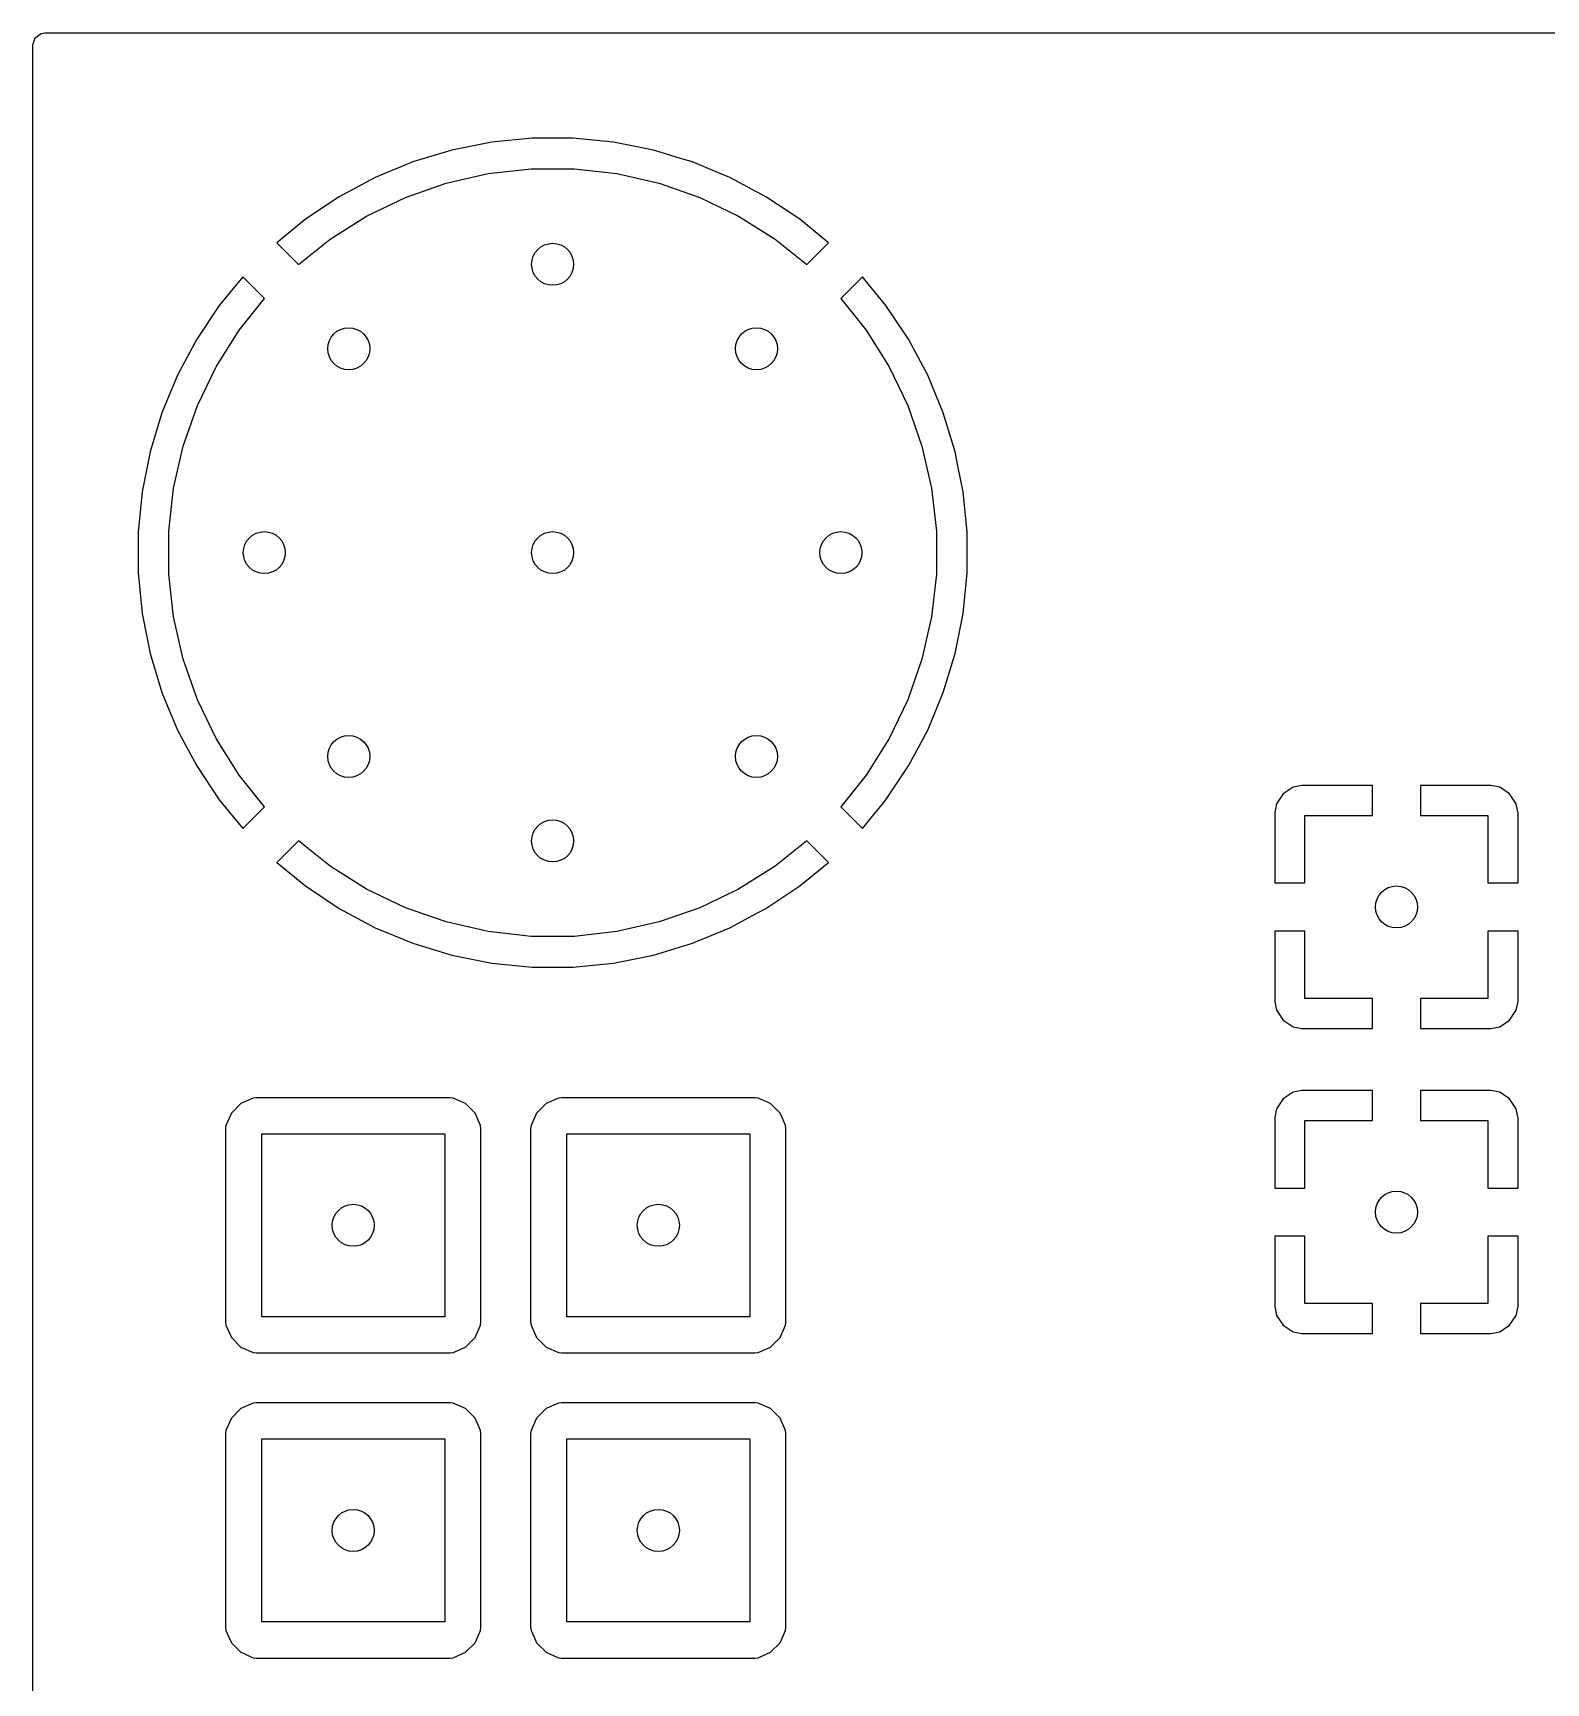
# Model space of a CAD drawing. Extents: x 0.23 to 2.17, y 0.23 to 2.17.
# Drawn here: x 0.23 to 0.726, y 1.63 to 2.17 of the extents above; entities that cross this region are included whole.
import ezdxf

# ---------------------------------------------------------------- set-up
doc = ezdxf.new("R2010")
doc.units = 0
doc.header["$MEASUREMENT"] = 0
doc.layers.add('BLACK', color=7, linetype='CONTINUOUS')

msp = doc.modelspace()

# ---------------------------------------------------------------- linework, layer by layer
at = {"layer": 'BLACK', "linetype": 'CONTINUOUS'}
for p, q in [((0.2297, 2.1664), (0.23045, 2.16869)), ((0.23045, 2.16869), (0.2324, 2.1701)), ((0.2324, 2.1701), (0.2336, 2.1703)), ((0.2336, 2.1703), (2.1664, 2.1703)), ((0.2297, 2.00667), (0.2297, 2.1664)), ((0.36696, 2.13192), (0.35419, 2.12804)), ((0.38005, 2.13452), (0.36696, 2.13192)), ((0.39333, 2.13583), (0.38005, 2.13452)), ((0.40667, 2.13583), (0.39333, 2.13583)), ((0.41995, 2.13452), (0.40667, 2.13583)), ((0.43304, 2.13192), (0.41995, 2.13452)), ((0.41995, 2.13452), (0.41995, 2.13452)), ((0.44265, 2.129), (0.43304, 2.13192)), ((0.35419, 2.12804), (0.34186, 2.12293)), ((0.3789, 2.1242), (0.39294, 2.12579)), ((0.39294, 2.12579), (0.40706, 2.12579)), ((0.40706, 2.12579), (0.4211, 2.1242)), ((0.44581, 2.12804), (0.44265, 2.129)), ((0.45173, 2.12559), (0.44581, 2.12804)), ((0.45814, 2.12293), (0.45173, 2.12559)), ((0.34186, 2.12293), (0.33009, 2.11664)), ((0.34186, 2.12293), (0.34186, 2.12293)), ((0.35179, 2.11639), (0.36512, 2.12106)), ((0.36512, 2.12106), (0.3789, 2.1242)), ((0.4211, 2.1242), (0.43488, 2.12106)), ((0.43488, 2.12106), (0.44821, 2.11639)), ((0.46991, 2.11664), (0.45814, 2.12293)), ((0.45814, 2.12293), (0.45814, 2.12293)), ((0.33009, 2.11664), (0.31899, 2.10923)), ((0.33906, 2.11026), (0.35179, 2.11639)), ((0.44821, 2.11639), (0.46094, 2.11026)), ((0.48101, 2.10923), (0.46991, 2.11664)), ((0.31899, 2.10923), (0.30961, 2.10153)), ((0.3271, 2.10275), (0.33906, 2.11026)), ((0.46094, 2.11026), (0.4729, 2.10275)), ((0.49039, 2.10153), (0.48101, 2.10923)), ((0.30961, 2.10153), (0.31669, 2.09445)), ((0.31669, 2.09445), (0.3271, 2.10275)), ((0.4729, 2.10275), (0.48331, 2.09445)), ((0.48331, 2.09445), (0.49039, 2.10153)), ((0.29847, 2.09039), (0.29077, 2.08101)), ((0.30555, 2.08331), (0.29847, 2.09039)), ((0.50153, 2.09039), (0.49445, 2.08331)), ((0.50243, 2.0893), (0.50153, 2.09039)), ((0.50923, 2.08101), (0.50243, 2.0893)), ((0.29725, 2.0729), (0.30555, 2.08331)), ((0.49445, 2.08331), (0.50275, 2.0729)), ((0.29077, 2.08101), (0.28336, 2.06991)), ((0.51664, 2.06991), (0.50923, 2.08101)), ((0.28974, 2.06094), (0.29725, 2.0729)), ((0.50275, 2.0729), (0.51026, 2.06094)), ((0.28336, 2.06991), (0.27707, 2.05814)), ((0.52293, 2.05814), (0.51664, 2.06991)), ((0.28361, 2.04821), (0.28974, 2.06094)), ((0.51026, 2.06094), (0.51639, 2.04821)), ((0.27707, 2.05814), (0.27196, 2.04581)), ((0.27707, 2.05814), (0.27707, 2.05814)), ((0.52804, 2.04581), (0.52293, 2.05814)), ((0.52293, 2.05814), (0.52293, 2.05814)), ((0.27196, 2.04581), (0.26808, 2.03304)), ((0.27894, 2.03488), (0.28361, 2.04821)), ((0.51639, 2.04821), (0.52106, 2.03488)), ((0.53192, 2.03304), (0.52804, 2.04581)), ((0.2758, 2.0211), (0.27894, 2.03488)), ((0.52106, 2.03488), (0.5242, 2.0211)), ((0.26808, 2.03304), (0.26548, 2.01995)), ((0.53272, 2.029), (0.53192, 2.03304)), ((0.53283, 2.02843), (0.53272, 2.029)), ((0.53452, 2.01995), (0.53283, 2.02843)), ((0.26548, 2.01995), (0.26417, 2.00667)), ((0.27421, 2.00706), (0.2758, 2.0211)), ((0.5242, 2.0211), (0.52579, 2.00706)), ((0.53583, 2.00667), (0.53452, 2.01995)), ((0.2297, 1.81129), (0.2297, 2.00667)), ((0.26417, 2.00667), (0.26417, 1.99333)), ((0.27421, 1.99294), (0.27421, 2.00706)), ((0.52579, 2.00706), (0.52579, 1.99294)), ((0.53583, 1.99333), (0.53583, 2.00667)), ((0.26417, 1.99333), (0.26548, 1.98005)), ((0.2758, 1.9789), (0.27421, 1.99294)), ((0.52579, 1.99294), (0.5242, 1.9789)), ((0.53452, 1.98005), (0.53571, 1.99215)), ((0.53571, 1.99215), (0.53583, 1.99333)), ((0.53571, 1.99215), (0.53571, 1.99215)), ((0.26548, 1.98005), (0.26808, 1.96696)), ((0.53192, 1.96696), (0.53452, 1.98005)), ((0.27894, 1.96512), (0.2758, 1.9789)), ((0.5242, 1.9789), (0.52106, 1.96512)), ((0.26808, 1.96696), (0.27196, 1.95419)), ((0.28361, 1.95179), (0.27894, 1.96512)), ((0.52106, 1.96512), (0.51639, 1.95179)), ((0.52804, 1.95419), (0.53192, 1.96696)), ((0.27196, 1.95419), (0.27707, 1.94186)), ((0.52293, 1.94186), (0.52804, 1.95419)), ((0.28974, 1.93906), (0.28361, 1.95179)), ((0.51639, 1.95179), (0.51026, 1.93906)), ((0.27707, 1.94186), (0.27707, 1.94186)), ((0.27707, 1.94186), (0.28336, 1.93009)), ((0.51664, 1.93009), (0.52293, 1.94186)), ((0.52293, 1.94186), (0.52293, 1.94186)), ((0.29725, 1.9271), (0.28974, 1.93906)), ((0.51026, 1.93906), (0.50275, 1.9271)), ((0.28336, 1.93009), (0.29077, 1.91899)), ((0.30555, 1.91669), (0.29725, 1.9271)), ((0.50275, 1.9271), (0.49445, 1.91669)), ((0.50923, 1.91899), (0.51664, 1.93009)), ((0.63948, 1.92095), (0.6373, 1.9177)), ((0.64273, 1.92313), (0.63948, 1.92095)), ((0.63948, 1.92095), (0.63948, 1.92095)), ((0.64561, 1.9237), (0.64273, 1.92313)), ((0.64273, 1.92313), (0.64273, 1.92313)), ((0.6687, 1.9237), (0.64561, 1.9237)), ((0.6687, 1.91386), (0.6687, 1.9237)), ((0.6687, 1.9237), (0.6687, 1.9237)), ((0.70754, 1.9237), (0.68445, 1.9237)), ((0.68445, 1.9237), (0.68445, 1.9237)), ((0.68445, 1.9237), (0.68445, 1.91386)), ((0.71042, 1.92313), (0.70754, 1.9237)), ((0.71367, 1.92095), (0.71042, 1.92313)), ((0.71042, 1.92313), (0.71042, 1.92313)), ((0.71585, 1.9177), (0.71367, 1.92095)), ((0.71367, 1.92095), (0.71367, 1.92095)), ((0.29077, 1.91899), (0.29847, 1.90961)), ((0.29847, 1.90961), (0.30555, 1.91669)), ((0.49445, 1.91669), (0.50153, 1.90961)), ((0.50153, 1.90961), (0.50581, 1.91483)), ((0.50581, 1.91483), (0.508, 1.91749)), ((0.508, 1.91749), (0.50923, 1.91899)), ((0.508, 1.91749), (0.508, 1.91749)), ((0.508, 1.91749), (0.508, 1.91749)), ((0.50923, 1.91899), (0.50923, 1.91899)), ((0.6373, 1.9177), (0.63673, 1.91483)), ((0.63673, 1.91483), (0.63673, 1.89173)), ((0.6373, 1.9177), (0.6373, 1.9177)), ((0.71585, 1.9177), (0.71585, 1.9177)), ((0.71626, 1.91562), (0.71585, 1.9177)), ((0.71639, 1.91498), (0.71626, 1.91562)), ((0.71642, 1.91483), (0.71639, 1.91498)), ((0.71642, 1.89173), (0.71642, 1.91483)), ((0.71642, 1.91483), (0.71642, 1.91483)), ((0.64657, 1.89173), (0.64657, 1.91386)), ((0.64657, 1.91386), (0.6687, 1.91386)), ((0.68445, 1.91386), (0.70657, 1.91386)), ((0.70657, 1.91386), (0.70657, 1.89173)), ((0.31669, 1.90555), (0.30961, 1.89847)), ((0.3271, 1.89725), (0.31669, 1.90555)), ((0.48331, 1.90555), (0.4729, 1.89725)), ((0.49039, 1.89847), (0.48331, 1.90555)), ((0.30961, 1.89847), (0.31899, 1.89077)), ((0.48101, 1.89077), (0.49039, 1.89847)), ((0.33906, 1.88974), (0.3271, 1.89725)), ((0.4729, 1.89725), (0.46094, 1.88974)), ((0.31899, 1.89077), (0.33009, 1.88336)), ((0.35179, 1.88361), (0.33906, 1.88974)), ((0.46094, 1.88974), (0.44821, 1.88361)), ((0.46991, 1.88336), (0.48101, 1.89077)), ((0.48101, 1.89077), (0.48101, 1.89077)), ((0.63673, 1.89173), (0.63673, 1.89173)), ((0.63673, 1.89173), (0.64657, 1.89173)), ((0.70657, 1.89173), (0.71642, 1.89173)), ((0.71642, 1.89173), (0.71642, 1.89173)), ((0.33009, 1.88336), (0.34186, 1.87707)), ((0.36512, 1.87894), (0.35179, 1.88361)), ((0.44821, 1.88361), (0.43488, 1.87894)), ((0.46557, 1.88104), (0.46991, 1.88336)), ((0.34186, 1.87707), (0.34186, 1.87707)), ((0.34186, 1.87707), (0.35419, 1.87196)), ((0.3789, 1.8758), (0.36512, 1.87894)), ((0.43488, 1.87894), (0.4211, 1.8758)), ((0.44581, 1.87196), (0.45814, 1.87707)), ((0.45814, 1.87707), (0.46557, 1.88104)), ((0.45814, 1.87707), (0.45814, 1.87707)), ((0.35419, 1.87196), (0.36696, 1.86808)), ((0.39294, 1.87421), (0.3789, 1.8758)), ((0.40706, 1.87421), (0.39294, 1.87421)), ((0.4211, 1.8758), (0.40706, 1.87421)), ((0.43304, 1.86808), (0.44581, 1.87196)), ((0.63673, 1.87598), (0.63673, 1.87598)), ((0.63673, 1.87598), (0.63673, 1.85289)), ((0.64657, 1.87598), (0.63673, 1.87598)), ((0.64657, 1.85386), (0.64657, 1.87598)), ((0.71642, 1.87598), (0.70657, 1.87598)), ((0.70657, 1.87598), (0.70657, 1.85386)), ((0.71642, 1.85289), (0.71642, 1.87598)), ((0.71642, 1.87598), (0.71642, 1.87598)), ((0.36696, 1.86808), (0.38005, 1.86548)), ((0.41995, 1.86548), (0.43304, 1.86808)), ((0.38005, 1.86548), (0.38005, 1.86548)), ((0.38005, 1.86548), (0.39333, 1.86417)), ((0.39333, 1.86417), (0.40667, 1.86417)), ((0.40667, 1.86417), (0.41995, 1.86548)), ((0.63673, 1.85289), (0.6373, 1.85002)), ((0.6373, 1.85002), (0.6373, 1.85002)), ((0.6373, 1.85002), (0.63948, 1.84676)), ((0.6687, 1.85386), (0.64657, 1.85386)), ((0.6687, 1.84402), (0.6687, 1.85386)), ((0.70657, 1.85386), (0.68445, 1.85386)), ((0.68445, 1.85386), (0.68445, 1.84402)), ((0.71367, 1.84676), (0.71585, 1.85002)), ((0.71585, 1.85002), (0.71642, 1.85289)), ((0.71585, 1.85002), (0.71585, 1.85002)), ((0.71642, 1.85289), (0.71642, 1.85289)), ((0.63948, 1.84676), (0.63948, 1.84676)), ((0.63948, 1.84676), (0.64273, 1.84459)), ((0.64273, 1.84459), (0.64273, 1.84459)), ((0.64273, 1.84459), (0.64561, 1.84402)), ((0.70754, 1.84402), (0.71042, 1.84459)), ((0.71042, 1.84459), (0.71367, 1.84676)), ((0.71042, 1.84459), (0.71042, 1.84459)), ((0.71367, 1.84676), (0.71367, 1.84676)), ((0.64561, 1.84402), (0.64561, 1.84402)), ((0.64561, 1.84402), (0.6687, 1.84402)), ((0.6687, 1.84402), (0.6687, 1.84402)), ((0.68445, 1.84402), (0.68445, 1.84402)), ((0.68445, 1.84402), (0.70754, 1.84402)), ((0.70754, 1.84402), (0.70754, 1.84402)), ((0.64273, 1.82313), (0.63948, 1.82095)), ((0.64561, 1.8237), (0.64273, 1.82313)), ((0.64273, 1.82313), (0.64273, 1.82313)), ((0.6687, 1.8237), (0.64561, 1.8237)), ((0.6687, 1.81386), (0.6687, 1.8237)), ((0.6687, 1.8237), (0.6687, 1.8237)), ((0.70754, 1.8237), (0.68445, 1.8237)), ((0.68445, 1.8237), (0.68445, 1.8237)), ((0.68445, 1.8237), (0.68445, 1.81386)), ((0.71042, 1.82313), (0.70754, 1.8237)), ((0.71367, 1.82095), (0.71042, 1.82313)), ((0.71042, 1.82313), (0.71042, 1.82313)), ((0.29784, 1.81946), (0.29472, 1.81633)), ((0.30189, 1.82124), (0.29784, 1.81946)), ((0.30288, 1.82136), (0.30189, 1.82124)), ((0.36641, 1.82136), (0.30288, 1.82136)), ((0.30288, 1.82136), (0.30288, 1.82136)), ((0.3674, 1.82124), (0.36641, 1.82136)), ((0.37145, 1.81946), (0.3674, 1.82124)), ((0.3674, 1.82124), (0.3674, 1.82124)), ((0.3674, 1.82124), (0.3674, 1.82124)), ((0.37458, 1.81633), (0.37145, 1.81946)), ((0.39784, 1.81946), (0.39472, 1.81633)), ((0.40189, 1.82124), (0.39784, 1.81946)), ((0.40288, 1.82136), (0.40189, 1.82124)), ((0.46641, 1.82136), (0.40288, 1.82136)), ((0.40288, 1.82136), (0.40288, 1.82136)), ((0.4674, 1.82124), (0.46641, 1.82136)), ((0.47145, 1.81946), (0.4674, 1.82124)), ((0.4674, 1.82124), (0.4674, 1.82124)), ((0.4674, 1.82124), (0.4674, 1.82124)), ((0.47458, 1.81633), (0.47145, 1.81946)), ((0.6373, 1.8177), (0.63673, 1.81483)), ((0.63948, 1.82095), (0.6373, 1.8177)), ((0.6373, 1.8177), (0.6373, 1.8177)), ((0.63948, 1.82095), (0.63948, 1.82095)), ((0.71585, 1.8177), (0.71367, 1.82095)), ((0.71367, 1.82095), (0.71367, 1.82095)), ((0.71585, 1.8177), (0.71585, 1.8177)), ((0.71626, 1.81562), (0.71585, 1.8177)), ((0.29293, 1.81228), (0.29281, 1.81129)), ((0.29472, 1.81633), (0.29293, 1.81228)), ((0.37636, 1.81228), (0.37458, 1.81633)), ((0.37648, 1.81129), (0.37636, 1.81228)), ((0.39293, 1.81228), (0.39281, 1.81129)), ((0.39472, 1.81633), (0.39293, 1.81228)), ((0.47524, 1.81483), (0.47458, 1.81633)), ((0.47636, 1.81228), (0.47524, 1.81483)), ((0.47648, 1.81129), (0.47636, 1.81228)), ((0.63673, 1.81483), (0.63673, 1.79173)), ((0.64657, 1.79173), (0.64657, 1.81386)), ((0.64657, 1.81386), (0.6687, 1.81386)), ((0.68445, 1.81386), (0.70657, 1.81386)), ((0.70657, 1.81386), (0.70657, 1.79173)), ((0.71639, 1.81498), (0.71626, 1.81562)), ((0.71642, 1.81483), (0.71639, 1.81498)), ((0.71642, 1.79173), (0.71642, 1.81483)), ((0.71642, 1.81483), (0.71642, 1.81483)), ((0.2297, 1.71129), (0.2297, 1.81129)), ((0.29281, 1.81129), (0.29281, 1.74776)), ((0.30465, 1.74953), (0.30465, 1.80953)), ((0.30465, 1.80953), (0.36465, 1.80953)), ((0.36465, 1.80953), (0.36465, 1.74953)), ((0.37648, 1.74776), (0.37648, 1.81129)), ((0.37648, 1.81129), (0.37648, 1.81129)), ((0.39281, 1.81129), (0.39281, 1.74776)), ((0.40465, 1.74953), (0.40465, 1.80953)), ((0.40465, 1.80953), (0.46465, 1.80953)), ((0.46465, 1.80953), (0.46465, 1.74953)), ((0.47648, 1.78155), (0.47648, 1.81129)), ((0.47648, 1.81129), (0.47648, 1.81129)), ((0.63673, 1.79173), (0.63673, 1.79173)), ((0.63673, 1.79173), (0.64657, 1.79173)), ((0.70657, 1.79173), (0.71642, 1.79173)), ((0.71642, 1.79173), (0.71642, 1.79173)), ((0.47648, 1.74776), (0.47648, 1.78155)), ((0.63673, 1.77598), (0.63673, 1.77598)), ((0.63673, 1.77598), (0.63673, 1.75289)), ((0.64657, 1.77598), (0.63673, 1.77598)), ((0.64657, 1.75386), (0.64657, 1.77598)), ((0.71642, 1.77598), (0.70657, 1.77598)), ((0.70657, 1.77598), (0.70657, 1.75386)), ((0.71642, 1.75289), (0.71642, 1.77598)), ((0.71642, 1.77598), (0.71642, 1.77598)), ((0.63673, 1.75289), (0.6373, 1.75002)), ((0.6687, 1.75386), (0.64657, 1.75386)), ((0.6687, 1.74402), (0.6687, 1.75386)), ((0.70657, 1.75386), (0.68445, 1.75386)), ((0.68445, 1.75386), (0.68445, 1.74402)), ((0.71585, 1.75002), (0.71642, 1.75289)), ((0.71642, 1.75289), (0.71642, 1.75289)), ((0.29281, 1.74776), (0.29281, 1.74776)), ((0.29281, 1.74776), (0.29293, 1.74677)), ((0.29293, 1.74677), (0.29293, 1.74676)), ((0.29293, 1.74676), (0.29472, 1.74273)), ((0.36465, 1.74953), (0.30465, 1.74953)), ((0.37458, 1.74273), (0.37636, 1.74677)), ((0.37636, 1.74677), (0.37648, 1.74776)), ((0.39281, 1.74776), (0.39281, 1.74776)), ((0.39281, 1.74776), (0.39293, 1.74677)), ((0.39293, 1.74677), (0.39293, 1.74676)), ((0.39293, 1.74676), (0.39472, 1.74273)), ((0.46465, 1.74953), (0.40465, 1.74953)), ((0.47458, 1.74273), (0.47636, 1.74677)), ((0.47636, 1.74677), (0.47648, 1.74776)), ((0.6373, 1.75002), (0.6373, 1.75002)), ((0.6373, 1.75002), (0.63948, 1.74676)), ((0.63948, 1.74676), (0.63948, 1.74676)), ((0.63948, 1.74676), (0.64273, 1.74459)), ((0.71042, 1.74459), (0.71367, 1.74676)), ((0.71367, 1.74676), (0.71585, 1.75002)), ((0.71367, 1.74676), (0.71367, 1.74676)), ((0.71585, 1.75002), (0.71585, 1.75002)), ((0.29472, 1.74273), (0.29784, 1.7396)), ((0.37145, 1.7396), (0.37458, 1.74273)), ((0.39472, 1.74273), (0.39784, 1.7396)), ((0.47145, 1.7396), (0.47458, 1.74273)), ((0.64273, 1.74459), (0.64273, 1.74459)), ((0.64273, 1.74459), (0.64561, 1.74402)), ((0.64561, 1.74402), (0.64561, 1.74402)), ((0.64561, 1.74402), (0.6687, 1.74402)), ((0.6687, 1.74402), (0.6687, 1.74402)), ((0.68445, 1.74402), (0.68445, 1.74402)), ((0.68445, 1.74402), (0.70754, 1.74402)), ((0.70754, 1.74402), (0.71042, 1.74459)), ((0.70754, 1.74402), (0.70754, 1.74402)), ((0.71042, 1.74459), (0.71042, 1.74459)), ((0.29784, 1.7396), (0.30189, 1.73781)), ((0.30189, 1.73781), (0.30288, 1.7377)), ((0.30288, 1.7377), (0.36641, 1.7377)), ((0.36641, 1.7377), (0.3674, 1.73781)), ((0.3674, 1.73781), (0.37145, 1.7396)), ((0.39784, 1.7396), (0.40189, 1.73781)), ((0.40189, 1.73781), (0.40288, 1.7377)), ((0.40288, 1.7377), (0.46641, 1.7377)), ((0.46641, 1.7377), (0.4674, 1.73781)), ((0.4674, 1.73781), (0.47145, 1.7396)), ((0.30189, 1.72124), (0.29784, 1.71946)), ((0.30288, 1.72136), (0.30189, 1.72124)), ((0.36641, 1.72136), (0.30288, 1.72136)), ((0.30288, 1.72136), (0.30288, 1.72136)), ((0.3674, 1.72124), (0.36641, 1.72136)), ((0.37145, 1.71946), (0.3674, 1.72124)), ((0.3674, 1.72124), (0.3674, 1.72124)), ((0.3674, 1.72124), (0.3674, 1.72124)), ((0.40189, 1.72124), (0.39784, 1.71946)), ((0.40288, 1.72136), (0.40189, 1.72124)), ((0.46641, 1.72136), (0.40288, 1.72136)), ((0.40288, 1.72136), (0.40288, 1.72136)), ((0.4674, 1.72124), (0.46641, 1.72136)), ((0.47145, 1.71946), (0.4674, 1.72124)), ((0.4674, 1.72124), (0.4674, 1.72124)), ((0.4674, 1.72124), (0.4674, 1.72124)), ((0.29472, 1.71633), (0.29293, 1.71228)), ((0.29784, 1.71946), (0.29472, 1.71633)), ((0.37458, 1.71633), (0.37145, 1.71946)), ((0.37636, 1.71228), (0.37458, 1.71633)), ((0.39472, 1.71633), (0.39293, 1.71228)), ((0.39784, 1.71946), (0.39472, 1.71633)), ((0.47458, 1.71633), (0.47145, 1.71946)), ((0.47636, 1.71228), (0.47458, 1.71633)), ((0.2297, 1.61129), (0.2297, 1.71129)), ((0.29293, 1.71228), (0.29281, 1.71129)), ((0.29281, 1.71129), (0.29281, 1.64776)), ((0.30465, 1.64953), (0.30465, 1.70953)), ((0.30465, 1.70953), (0.36465, 1.70953)), ((0.36465, 1.70953), (0.36465, 1.64953)), ((0.37648, 1.71129), (0.37636, 1.71228)), ((0.37648, 1.64776), (0.37648, 1.71129)), ((0.37648, 1.71129), (0.37648, 1.71129)), ((0.39293, 1.71228), (0.39281, 1.71129)), ((0.39281, 1.71129), (0.39281, 1.64776)), ((0.40465, 1.64953), (0.40465, 1.70953)), ((0.40465, 1.70953), (0.46465, 1.70953)), ((0.46465, 1.70953), (0.46465, 1.64953)), ((0.47648, 1.71129), (0.47636, 1.71228)), ((0.47648, 1.64776), (0.47648, 1.71129)), ((0.36465, 1.64953), (0.30465, 1.64953)), ((0.46465, 1.64953), (0.40465, 1.64953)), ((0.29281, 1.64776), (0.29281, 1.64776)), ((0.29281, 1.64776), (0.29293, 1.64677)), ((0.29293, 1.64677), (0.29393, 1.64451)), ((0.29393, 1.64451), (0.29472, 1.64273)), ((0.37458, 1.64273), (0.37636, 1.64677)), ((0.37636, 1.64677), (0.37648, 1.64776)), ((0.39281, 1.64776), (0.39281, 1.64776)), ((0.39281, 1.64776), (0.39293, 1.64677)), ((0.39293, 1.64677), (0.39393, 1.64451)), ((0.39393, 1.64451), (0.39472, 1.64273)), ((0.47458, 1.64273), (0.47636, 1.64677)), ((0.47636, 1.64677), (0.47648, 1.64776)), ((0.29472, 1.64273), (0.29784, 1.6396)), ((0.29784, 1.6396), (0.30189, 1.63781)), ((0.3674, 1.63781), (0.37145, 1.6396)), ((0.37145, 1.6396), (0.37458, 1.64273)), ((0.39472, 1.64273), (0.39784, 1.6396)), ((0.39784, 1.6396), (0.40189, 1.63781)), ((0.4674, 1.63781), (0.47145, 1.6396)), ((0.47145, 1.6396), (0.47458, 1.64273)), ((0.30189, 1.63781), (0.30288, 1.6377)), ((0.30288, 1.6377), (0.36641, 1.6377)), ((0.36641, 1.6377), (0.3674, 1.63781)), ((0.40189, 1.63781), (0.40288, 1.6377)), ((0.40288, 1.6377), (0.46641, 1.6377)), ((0.46641, 1.6377), (0.4674, 1.63781))]:
    msp.add_line(p, q, dxfattribs=at)
at = {"layer": 'BLACK'}
for centre in [(0.4, 2.09449), (0.33319, 2.06681), (0.46681, 2.06681), (0.30551, 2), (0.4, 2), (0.49449, 2), (0.33319, 1.93319), (0.46681, 1.93319), (0.4, 1.90551), (0.67657, 1.88386), (0.67657, 1.78386), (0.33465, 1.77953), (0.43465, 1.77953), (0.33465, 1.67953), (0.43465, 1.67953)]:
    msp.add_circle(centre, 0.00689, dxfattribs=at)
at = {"layer": 'WHITE'}
for centre in [(0.4, 2.09449), (0.33319, 2.06681), (0.46681, 2.06681), (0.30551, 2), (0.4, 2), (0.49449, 2), (0.33319, 1.93319), (0.46681, 1.93319), (0.4, 1.90551), (0.67657, 1.88386), (0.67657, 1.78386), (0.33465, 1.77953), (0.43465, 1.77953), (0.33465, 1.67953), (0.43465, 1.67953)]:
    msp.add_circle(centre, 0.00689, dxfattribs=at)

doc.saveas('drawing.dxf')
